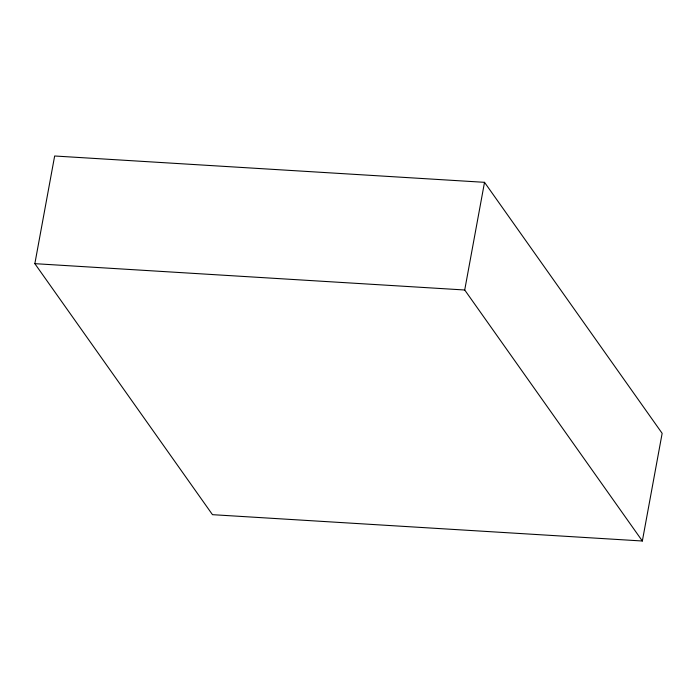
<?xml version="1.0" encoding="UTF-8"?>
<svg xmlns="http://www.w3.org/2000/svg" width="697" height="697" viewBox="0 0 697 697"><rect width="100%" height="100%" fill="white"/><g stroke="black" fill="none" stroke-linecap="round" stroke-linejoin="round"><path stroke-width="1.05" d="M34.85 263.666L54.654 155.997L484.52 182.326L662.15 433.334L642.346 541.003L212.48 514.674L34.85 263.666L464.716 289.996L642.346 541.003M464.716 289.996L484.52 182.326"/></g></svg>
